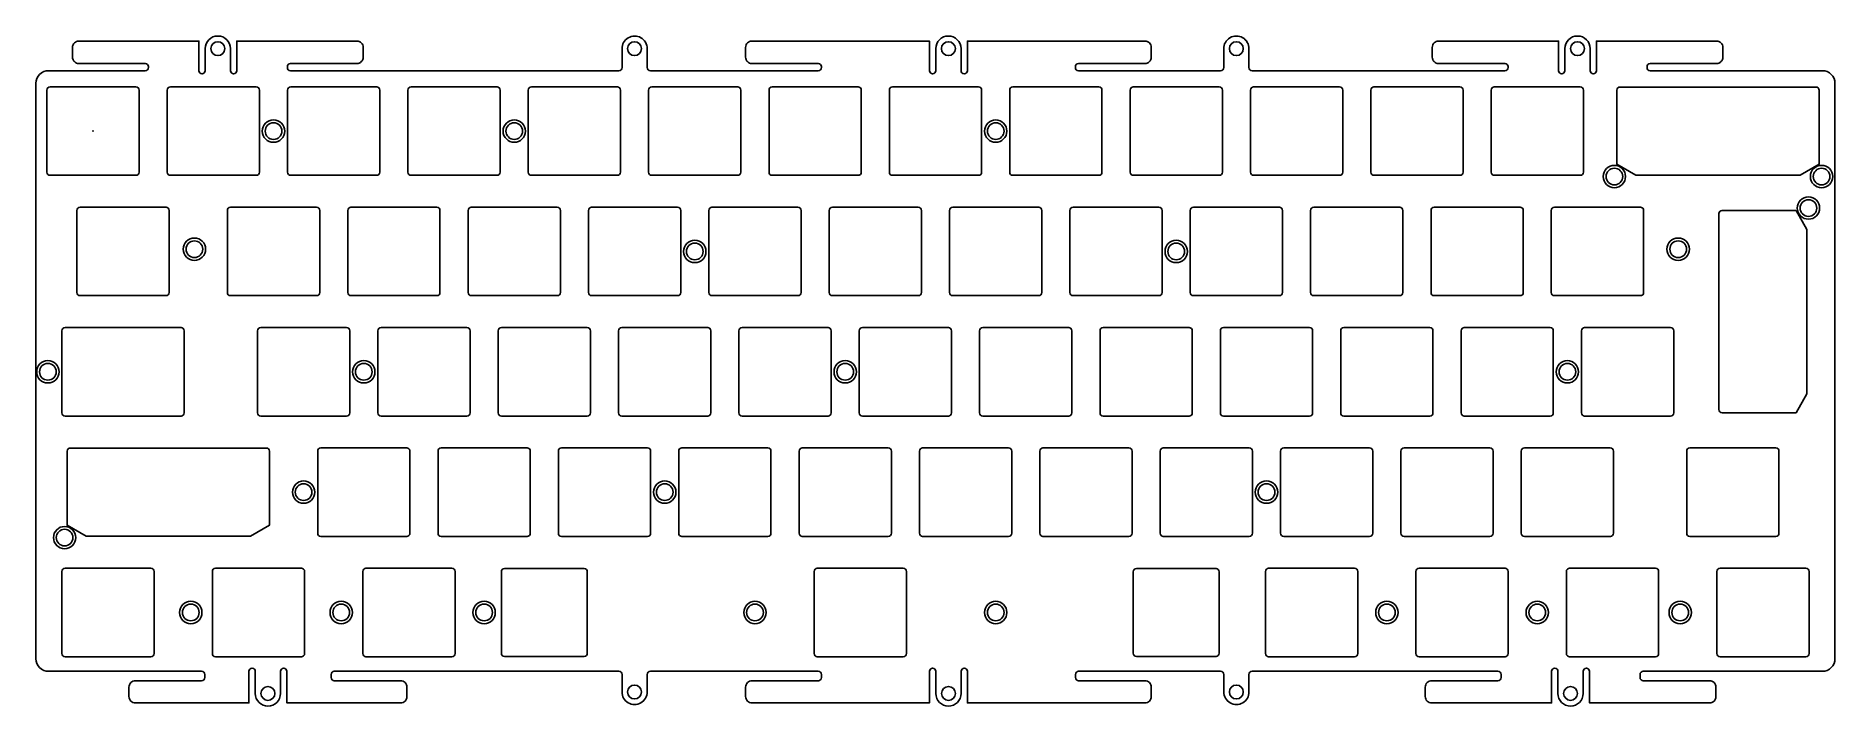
# Model space of a CAD drawing. Header units: millimetres. Extents: x -9 to 276, y -91 to 15.
import ezdxf

# ---------------------------------------------------------------- set-up
doc = ezdxf.new("R2010")
doc.units = ezdxf.units.MM
doc.header["$MEASUREMENT"] = 0
doc.layers.add('BLACK', color=7, linetype='Continuous')

msp = doc.modelspace()

# ---------------------------------------------------------------- linework, layer by layer
msp.add_line((12.06, -25.55), (12.06, -12.55))
for points in [[(88.23, -85.51), (114.8, -85.51, -0.414214), (115.3, -86.01), (115.3, -86.51, -0.359305), (114.89, -87, -0.047795), (114.8, -87.01), (104.3, -87.01, 0.414214), (103.3, -88.01), (103.3, -89.51, 0.414214), (104.3, -90.51), (132.4, -90.51), (132.4, -85.51, -1), (133.4, -85.51), (133.4, -89.01, 0.999994), (137.4, -89.01), (137.4, -85.51, -1), (138.4, -85.51), (138.4, -90.51), (166.5, -90.51, 0.414214), (167.5, -89.51), (167.5, -88.01, 0.414214), (166.5, -87.01), (156, -87.01, -0.414214), (155.5, -86.51), (155.5, -86.01, -0.414214), (156, -85.51), (178.48, -85.51, -0.414214), (178.97, -86.01), (178.97, -88.78, 1.003399), (182.97, -88.76), (182.97, -86.01, -0.414214), (183.47, -85.51), (222.37, -85.51, -0.414214), (222.87, -86.01), (222.87, -86.51, -0.414214), (222.37, -87.01), (211.87, -87.01, 0.414214), (210.87, -88.01), (210.87, -89.51, 0.414214), (211.87, -90.51), (230.87, -90.51), (230.87, -85.51, -1), (231.87, -85.51), (231.87, -89.01, 0.999994), (235.87, -89.01), (235.87, -85.51, -1), (236.87, -85.51), (236.87, -90.51), (255.87, -90.51, 0.414214), (256.87, -89.51), (256.87, -88.01, 0.414214), (255.87, -87.01), (245.37, -87.01, -0.414214), (244.87, -86.51), (244.87, -86.01, -0.414214), (245.37, -85.51), (273.72, -85.51, 0.414214), (275.72, -83.51), (275.72, 7.56, 0.414214), (273.72, 9.56), (246.47, 9.56, -0.414214), (245.97, 10.06), (245.97, 10.2, -0.414214), (246.47, 10.7), (256.97, 10.7, 0.414214), (257.97, 11.7), (257.97, 13.25, 0.414214), (256.97, 14.25), (237.97, 14.25), (237.97, 9.55, -1), (236.97, 9.55), (236.97, 13.05, 0.999994), (232.97, 13.05), (232.97, 9.55, -1), (231.97, 9.55), (231.97, 14.25), (212.97, 14.25, 0.414214), (211.97, 13.25), (211.97, 11.7, 0.414214), (212.97, 10.7), (223.47, 10.7, -0.414214), (223.97, 10.2), (223.97, 10.06, -0.414214), (223.47, 9.56), (183.47, 9.56, -0.414214), (182.97, 10.06), (182.97, 13.04, 1.00787), (178.97, 13.03), (178.97, 10.06, -0.414214), (178.48, 9.56), (155.99, 9.56, -0.414214), (155.49, 10.06), (155.49, 10.2, -0.414214), (155.99, 10.7), (166.49, 10.7, 0.414214), (167.49, 11.7), (167.49, 13.25, 0.414214), (166.49, 14.25), (138.39, 14.25), (138.39, 9.55, -1), (137.39, 9.55), (137.39, 13.05, 0.999994), (133.39, 13.05), (133.39, 9.55, -1), (132.39, 9.55), (132.39, 14.25), (104.29, 14.25, 0.414214), (103.29, 13.25), (103.29, 11.7, 0.414214), (104.29, 10.7), (114.79, 10.7, -0.414214), (115.29, 10.2), (115.29, 10.06, -0.414214), (114.79, 9.56), (88.23, 9.56, -0.414214), (87.72, 10.06), (87.72, 13.05), (87.72, 13.05, 1.004868), (83.73, 13.03), (83.73, 10.06, -0.414214), (83.23, 9.56), (31.26, 9.56, -0.414214), (30.76, 10.06), (30.76, 10.2, -0.414214), (31.26, 10.7), (41.76, 10.7, 0.414214), (42.76, 11.7), (42.76, 13.25, 0.414214), (41.76, 14.25), (22.76, 14.25), (22.76, 9.55, -1), (21.76, 9.55), (21.76, 13.05, 0.999994), (17.76, 13.05), (17.76, 9.55, -1), (16.76, 9.55), (16.76, 14.25), (-2.24, 14.25, 0.414214), (-3.24, 13.25), (-3.24, 11.7, 0.414214), (-2.24, 10.7), (8.26, 10.7, -0.414214), (8.76, 10.2), (8.76, 10.06, -0.414214), (8.26, 9.56), (-7.03, 9.56, 0.414214), (-9.03, 7.56), (-9.03, -83.51, 0.414214), (-7.03, -85.51), (17.19, -85.51, -0.414214), (17.69, -86.01), (17.69, -86.51, -0.414214), (17.19, -87.01), (6.69, -87.01, 0.414214), (5.69, -88.01), (5.69, -89.51, 0.414214), (6.69, -90.51), (24.69, -90.51), (24.69, -85.51, -1), (25.69, -85.51), (25.69, -89.01, 0.999994), (29.69, -89.01), (29.69, -85.51, -1), (30.69, -85.51), (30.69, -90.51), (48.69, -90.51, 0.414214), (49.69, -89.51), (49.69, -88.01, 0.414214), (48.69, -87.01), (38.19, -87.01, -0.414214), (37.69, -86.51), (37.69, -86.01, -0.414214), (38.19, -85.51), (83.23, -85.51, -0.414214), (83.73, -86.01), (83.73, -88.76, 1.004002), (87.72, -88.78), (87.72, -88.78), (87.72, -86.01, -0.414214)], [(7.3, -6.5), (7.3, 6.5, 0.414214), (6.8, 7), (-6.8, 7, 0.414212), (-7.3, 6.5), (-7.3, -6.5, 0.414212), (-6.8, -7), (6.8, -7, 0.414214)], [(25.85, -7, 0.414214), (26.35, -6.5), (26.35, 6.5, 0.414214), (25.85, 7), (12.25, 7, 0.414212), (11.75, 6.5), (11.75, -6.5, 0.414212), (12.25, -7)], [(45.4, 6.5, 0.414214), (44.9, 7), (31.3, 7, 0.414212), (30.8, 6.5), (30.8, -6.5, 0.414212), (31.3, -7), (44.9, -7, 0.414214), (45.4, -6.5)], [(50.35, -7), (63.95, -7, 0.414214), (64.45, -6.5), (64.45, 6.5, 0.414214), (63.95, 7), (50.35, 7, 0.414212), (49.85, 6.5), (49.85, -6.5, 0.414212)], [(69.4, 7, 0.414212), (68.9, 6.5), (68.9, -6.5, 0.414212), (69.4, -7), (83, -7, 0.414214), (83.5, -6.5), (83.5, 6.5, 0.414214), (83, 7)], [(102.05, 7), (88.45, 7, 0.414212), (87.95, 6.5), (87.95, -6.5, 0.414212), (88.45, -7), (102.05, -7, 0.414214), (102.55, -6.5), (102.55, 6.5, 0.414214)], [(121.1, -7, 0.414214), (121.6, -6.5), (121.6, 6.5, 0.414214), (121.1, 7), (107.5, 7, 0.414212), (107, 6.5), (107, -6.5, 0.414212), (107.5, -7)], [(126.55, -7), (140.15, -7, 0.414214), (140.65, -6.5), (140.65, 6.5, 0.414214), (140.15, 7), (126.55, 7, 0.414212), (126.05, 6.5), (126.05, -6.5, 0.414212)], [(145.1, -6.5, 0.414212), (145.6, -7), (159.2, -7, 0.414214), (159.7, -6.5), (159.7, 6.5, 0.414214), (159.2, 7), (145.6, 7, 0.414212), (145.1, 6.5)], [(178.75, -6.5), (178.75, 6.5, 0.414214), (178.25, 7), (164.65, 7, 0.414212), (164.15, 6.5), (164.15, -6.5, 0.414212), (164.65, -7), (178.25, -7, 0.414214)], [(183.7, 7, 0.414212), (183.2, 6.5), (183.2, -6.5, 0.414212), (183.7, -7), (197.3, -7, 0.414214), (197.8, -6.5), (197.8, 6.5, 0.414214), (197.3, 7)], [(202.75, 7, 0.414212), (202.25, 6.5), (202.25, -6.5, 0.414212), (202.75, -7), (216.35, -7, 0.414214), (216.85, -6.5), (216.85, 6.5, 0.414214), (216.35, 7)], [(221.8, 7, 0.414212), (221.3, 6.5), (221.3, -6.5, 0.414212), (221.8, -7), (235.4, -7, 0.414214), (235.9, -6.5), (235.9, 6.5, 0.414214), (235.4, 7)], [(241.2, 6.47), (241.2, -5.24), (244.2, -6.97), (270.2, -6.97), (273.2, -5.24), (273.2, 6.47, 0.414214), (272.7, 6.97), (241.7, 6.97, 0.414212)], [(12.06, -25.55), (12.06, -12.55, 0.414212), (11.56, -12.05), (-2.04, -12.05, 0.414214), (-2.54, -12.55), (-2.54, -25.55, 0.414214), (-2.04, -26.05), (11.56, -26.05, 0.414212)], [(35.38, -26.05, 0.414214), (35.88, -25.55), (35.88, -12.55, 0.414214), (35.38, -12.05), (21.77, -12.05, 0.414212), (21.27, -12.55), (21.27, -25.55, 0.414212), (21.77, -26.05)], [(54.42, -26.05, 0.414214), (54.92, -25.55), (54.92, -12.55, 0.414214), (54.42, -12.05), (40.83, -12.05, 0.414212), (40.33, -12.55), (40.33, -25.55, 0.414212), (40.83, -26.05)], [(73.97, -12.55, 0.414214), (73.47, -12.05), (59.88, -12.05, 0.414212), (59.38, -12.55), (59.38, -25.55, 0.414212), (59.88, -26.05), (73.47, -26.05, 0.414214), (73.97, -25.55)], [(78.42, -12.55), (78.42, -25.55, 0.414212), (78.92, -26.05), (92.53, -26.05, 0.414214), (93.03, -25.55), (93.03, -12.55, 0.414214), (92.53, -12.05), (78.92, -12.05, 0.414212)], [(97.97, -26.05), (111.58, -26.05, 0.414214), (112.08, -25.55), (112.08, -12.55, 0.414214), (111.58, -12.05), (97.97, -12.05, 0.414212), (97.48, -12.55), (97.48, -25.55, 0.414212)], [(117.03, -26.05), (130.62, -26.05, 0.414214), (131.12, -25.55), (131.12, -12.55, 0.414214), (130.62, -12.05), (117.03, -12.05, 0.414212), (116.53, -12.55), (116.53, -25.55, 0.414212)], [(149.68, -12.05), (136.07, -12.05, 0.414212), (135.57, -12.55), (135.57, -25.55, 0.414212), (136.07, -26.05), (149.68, -26.05, 0.414214), (150.18, -25.55), (150.18, -12.55, 0.414214)], [(168.72, -26.05, 0.414214), (169.22, -25.55), (169.22, -12.55, 0.414214), (168.72, -12.05), (155.12, -12.05, 0.414212), (154.62, -12.55), (154.62, -25.55, 0.414212), (155.12, -26.05)], [(187.78, -26.05, 0.414214), (188.28, -25.55), (188.28, -12.55, 0.414214), (187.78, -12.05), (174.18, -12.05, 0.414212), (173.68, -12.55), (173.68, -25.55, 0.414212), (174.18, -26.05)], [(193.22, -26.05), (206.82, -26.05, 0.414214), (207.32, -25.55), (207.32, -12.55, 0.414214), (206.82, -12.05), (193.22, -12.05, 0.414212), (192.72, -12.55), (192.72, -25.55, 0.414212)], [(211.78, -25.55, 0.414212), (212.28, -26.05), (225.88, -26.05, 0.414214), (226.38, -25.55), (226.38, -12.55, 0.414214), (225.88, -12.05), (212.28, -12.05, 0.414212), (211.78, -12.55)], [(230.82, -25.55, 0.414212), (231.32, -26.05), (244.93, -26.05, 0.414214), (245.43, -25.55), (245.43, -12.55, 0.414214), (244.93, -12.05), (231.32, -12.05, 0.414212), (230.82, -12.55)], [(257.34, -44.08), (257.34, -13.07, -0.414214), (257.84, -12.57), (269.56, -12.57), (271.29, -15.57), (271.29, -41.58), (269.56, -44.58), (257.84, -44.58, -0.414212)], [(14.44, -44.6), (14.44, -31.6, 0.414214), (13.94, -31.1), (-4.42, -31.1, 0.414212), (-4.92, -31.6), (-4.92, -44.6, 0.414212), (-4.42, -45.1), (13.94, -45.1, 0.414214)], [(26.04, -31.6), (26.04, -44.6, 0.414212), (26.54, -45.1), (40.14, -45.1, 0.414214), (40.64, -44.6), (40.64, -31.6, 0.414214), (40.14, -31.1), (26.54, -31.1, 0.414212)], [(59.19, -31.1), (45.59, -31.1, 0.414212), (45.09, -31.6), (45.09, -44.6, 0.414212), (45.59, -45.1), (59.19, -45.1, 0.414214), (59.69, -44.6), (59.69, -31.6, 0.414214)], [(64.14, -31.6), (64.14, -44.6, 0.414212), (64.64, -45.1), (78.24, -45.1, 0.414214), (78.74, -44.6), (78.74, -31.6, 0.414214), (78.24, -31.1), (64.64, -31.1, 0.414212)], [(97.29, -45.1, 0.414214), (97.79, -44.6), (97.79, -31.6, 0.414214), (97.29, -31.1), (83.69, -31.1, 0.414212), (83.19, -31.6), (83.19, -44.6, 0.414212), (83.69, -45.1)], [(116.34, -45.1, 0.414214), (116.84, -44.6), (116.84, -31.6, 0.414214), (116.34, -31.1), (102.74, -31.1, 0.414212), (102.24, -31.6), (102.24, -44.6, 0.414212), (102.74, -45.1)], [(121.29, -44.6, 0.414212), (121.79, -45.1), (135.39, -45.1, 0.414214), (135.89, -44.6), (135.89, -31.6, 0.414214), (135.39, -31.1), (121.79, -31.1, 0.414212), (121.29, -31.6)], [(140.84, -45.1), (154.44, -45.1, 0.414214), (154.94, -44.6), (154.94, -31.6, 0.414214), (154.44, -31.1), (140.84, -31.1, 0.414212), (140.34, -31.6), (140.34, -44.6, 0.414212)], [(159.39, -44.6, 0.414212), (159.89, -45.1), (173.49, -45.1, 0.414214), (173.99, -44.6), (173.99, -31.6, 0.414214), (173.49, -31.1), (159.89, -31.1, 0.414212), (159.39, -31.6)], [(192.54, -45.1, 0.414214), (193.04, -44.6), (193.04, -31.6, 0.414214), (192.54, -31.1), (178.94, -31.1, 0.414212), (178.44, -31.6), (178.44, -44.6, 0.414212), (178.94, -45.1)], [(197.49, -44.6, 0.414212), (197.99, -45.1), (211.59, -45.1, 0.414214), (212.09, -44.6), (212.09, -31.6, 0.414214), (211.59, -31.1), (197.99, -31.1, 0.414212), (197.49, -31.6)], [(217.04, -45.1), (230.64, -45.1, 0.414214), (231.14, -44.6), (231.14, -31.6, 0.414214), (230.64, -31.1), (217.04, -31.1, 0.414212), (216.54, -31.6), (216.54, -44.6, 0.414212)], [(235.59, -31.6), (235.59, -44.6, 0.414212), (236.09, -45.1), (249.69, -45.1, 0.414214), (250.19, -44.6), (250.19, -31.6, 0.414214), (249.69, -31.1), (236.09, -31.1, 0.414212)], [(-4.09, -50.67), (-4.09, -62.39), (-1.09, -64.12), (24.91, -64.12), (27.91, -62.39), (27.91, -50.67, 0.414214), (27.41, -50.17), (-3.59, -50.17, 0.414212)], [(35.56, -50.65), (35.56, -63.65, 0.414212), (36.06, -64.15), (49.66, -64.15, 0.414214), (50.16, -63.65), (50.16, -50.65, 0.414214), (49.66, -50.15), (36.06, -50.15, 0.414212)], [(68.71, -50.15), (55.11, -50.15, 0.414212), (54.61, -50.65), (54.61, -63.65, 0.414212), (55.11, -64.15), (68.71, -64.15, 0.414214), (69.21, -63.65), (69.21, -50.65, 0.414214)], [(73.66, -63.65, 0.414212), (74.16, -64.15), (87.76, -64.15, 0.414214), (88.26, -63.65), (88.26, -50.65, 0.414214), (87.76, -50.15), (74.16, -50.15, 0.414212), (73.66, -50.65)], [(106.81, -64.15, 0.414214), (107.31, -63.65), (107.31, -50.65, 0.414214), (106.81, -50.15), (93.21, -50.15, 0.414212), (92.71, -50.65), (92.71, -63.65, 0.414212), (93.21, -64.15)], [(111.76, -63.65, 0.414212), (112.26, -64.15), (125.86, -64.15, 0.414214), (126.36, -63.65), (126.36, -50.65, 0.414214), (125.86, -50.15), (112.26, -50.15, 0.414212), (111.76, -50.65)], [(144.91, -50.15), (131.31, -50.15, 0.414212), (130.81, -50.65), (130.81, -63.65, 0.414212), (131.31, -64.15), (144.91, -64.15, 0.414214), (145.41, -63.65), (145.41, -50.65, 0.414214)], [(149.86, -50.65), (149.86, -63.65, 0.414212), (150.36, -64.15), (163.96, -64.15, 0.414214), (164.46, -63.65), (164.46, -50.65, 0.414214), (163.96, -50.15), (150.36, -50.15, 0.414212)], [(183.51, -50.65, 0.414214), (183.01, -50.15), (169.41, -50.15, 0.414212), (168.91, -50.65), (168.91, -63.65, 0.414212), (169.41, -64.15), (183.01, -64.15, 0.414214), (183.51, -63.65)], [(202.06, -64.15, 0.414214), (202.56, -63.65), (202.56, -50.65, 0.414214), (202.06, -50.15), (188.46, -50.15, 0.414212), (187.96, -50.65), (187.96, -63.65, 0.414212), (188.46, -64.15)], [(207.01, -63.65, 0.414212), (207.51, -64.15), (221.11, -64.15, 0.414214), (221.61, -63.65), (221.61, -50.65, 0.414214), (221.11, -50.15), (207.51, -50.15, 0.414212), (207.01, -50.65)], [(-4.92, -69.7), (-4.92, -82.7, 0.414212), (-4.42, -83.2), (9.18, -83.2, 0.414214), (9.68, -82.7), (9.68, -69.7, 0.414214), (9.18, -69.2), (-4.42, -69.2, 0.414212)], [(32.99, -69.2), (19.39, -69.2, 0.414212), (18.89, -69.7), (18.89, -82.7, 0.414212), (19.39, -83.2), (32.99, -83.2, 0.414214), (33.49, -82.7), (33.49, -69.7, 0.414214)], [(43.21, -83.2), (56.81, -83.2, 0.414214), (57.31, -82.7), (57.31, -69.7, 0.414214), (56.81, -69.2), (43.21, -69.2, 0.414212), (42.71, -69.7), (42.71, -82.7, 0.414212)], [(65.14, -69.25), (77.74, -69.25, -0.414212), (78.24, -69.75), (78.24, -82.65, -0.414212), (77.74, -83.15), (65.14, -83.15, -0.414212), (64.64, -82.65), (64.64, -69.75, -0.414212)], [(114.14, -82.7, 0.414212), (114.64, -83.2), (128.24, -83.2, 0.414214), (128.74, -82.7), (128.74, -69.7, 0.414214), (128.24, -69.2), (114.64, -69.2, 0.414212), (114.14, -69.7)], [(164.65, -82.65, 0.414214), (165.15, -83.15), (177.75, -83.15, 0.414214), (178.25, -82.65), (178.25, -69.75, 0.414214), (177.75, -69.25), (165.15, -69.25, 0.414214), (164.65, -69.75)], [(186.08, -69.2, 0.414212), (185.58, -69.7), (185.58, -82.7, 0.414212), (186.08, -83.2), (199.68, -83.2, 0.414214), (200.18, -82.7), (200.18, -69.7, 0.414214), (199.68, -69.2)], [(223.49, -69.2), (209.89, -69.2, 0.414212), (209.39, -69.7), (209.39, -82.7, 0.414212), (209.89, -83.2), (223.49, -83.2, 0.414214), (223.99, -82.7), (223.99, -69.7, 0.414214)], [(233.21, -69.7), (233.21, -82.7, 0.414212), (233.71, -83.2), (247.31, -83.2, 0.414214), (247.81, -82.7), (247.81, -69.7, 0.414214), (247.31, -69.2), (233.71, -69.2, 0.414212)], [(271.12, -69.2), (257.52, -69.2, 0.414212), (257.02, -69.7), (257.02, -82.7, 0.414212), (257.52, -83.2), (271.12, -83.2, 0.414214), (271.62, -82.7), (271.62, -69.7, 0.414214)]]:
    msp.add_lwpolyline(points, format="xyb", close=True)
for centre, radius in [((19.76, 13.05), 1.1), ((85.72, 13.05), 1.1), ((135.39, 13.05), 1.1), ((180.97, 13.05), 1.1), ((234.97, 13.05), 1.1), ((28.57, 0), 1.77), ((28.57, 0), 1.32), ((66.68, 0), 1.77), ((66.68, 0), 1.32), ((142.88, 0), 1.77), ((142.88, 0), 1.32), ((240.8, -7.2), 1.77), ((273.6, -7.2), 1.77), ((240.8, -7.2), 1.32), ((273.6, -7.2), 1.32), ((271.52, -12.18), 1.77), ((271.52, -12.18), 1.32), ((16.05, -18.7), 1.77), ((250.9, -18.7), 1.77), ((16.05, -18.7), 1.32), ((95.25, -19.05), 1.77), ((95.25, -19.05), 1.32), ((171.45, -19.05), 1.77), ((171.45, -19.05), 1.32), ((250.9, -18.7), 1.32), ((-7.14, -38.1), 1.77), ((-7.14, -38.1), 1.32), ((42.86, -38.1), 1.77), ((42.86, -38.1), 1.32), ((119.06, -38.1), 1.77), ((119.06, -38.1), 1.32), ((233.36, -38.1), 1.77), ((233.36, -38.1), 1.32), ((33.34, -57.15), 1.77), ((33.34, -57.15), 1.32), ((90.49, -57.15), 1.77), ((90.49, -57.15), 1.32), ((185.74, -57.15), 1.77), ((185.74, -57.15), 1.32), ((-4.49, -64.35), 1.77), ((-4.49, -64.35), 1.32), ((15.48, -76.2), 1.77), ((15.48, -76.2), 1.32), ((39.29, -76.2), 1.77), ((39.29, -76.2), 1.32), ((61.91, -76.2), 1.77), ((61.91, -76.2), 1.32), ((104.78, -76.2), 1.77), ((104.78, -76.2), 1.32), ((142.88, -76.2), 1.77), ((142.88, -76.2), 1.32), ((204.79, -76.2), 1.77), ((204.79, -76.2), 1.32), ((228.6, -76.2), 1.77), ((228.6, -76.2), 1.32), ((251.22, -76.2), 1.77), ((251.22, -76.2), 1.32), ((27.69, -89.01), 1.1), ((85.72, -88.78), 1.1), ((135.4, -89.01), 1.1), ((180.97, -88.78), 1.1), ((233.87, -89.01), 1.1)]:
    msp.add_circle(centre, radius)
msp.add_point((0, 0))
at = {"layer": 'BLACK', "linetype": 'Continuous'}
for p, q in [((226.06, -50.65), (226.06, -63.65)), ((240.16, -50.15), (226.56, -50.15)), ((240.66, -63.65), (240.66, -50.64)), ((252.25, -50.65), (252.25, -63.65)), ((266.35, -50.15), (252.75, -50.15)), ((266.85, -63.65), (266.85, -50.65)), ((226.56, -64.15), (240.17, -64.15)), ((252.75, -64.15), (266.35, -64.15))]:
    msp.add_line(p, q, dxfattribs=at)
at = {"layer": 'BLACK'}
for centre, start, end in [((226.56, -50.65), 89.9899, 180), ((240.16, -50.65), 0.935, 90), ((252.75, -50.65), 90, 180), ((266.35, -50.65), 0, 90), ((226.56, -63.65), 179.994, 270), ((240.16, -63.65), 270.7268, 0), ((252.75, -63.65), 180, 270), ((266.35, -63.65), 270, 0)]:
    msp.add_arc(centre, 0.5, start, end, dxfattribs=at)

doc.saveas('drawing.dxf')
